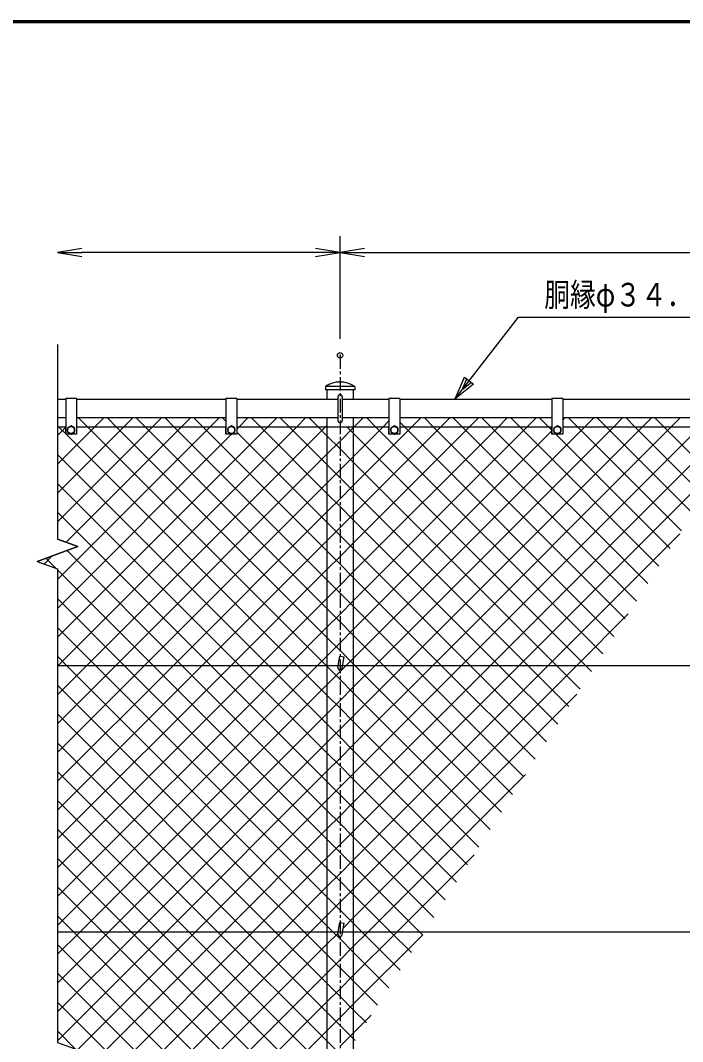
# Model space of a CAD drawing. Units: millimetres, scale not verified. Extents: x -4425 to 4425, y -3150 to 3150.
# Drawn here: x -3232 to -2014, y 1046 to 2925 of the extents above; entities that cross this region are included whole.
import ezdxf
from ezdxf.enums import TextEntityAlignment as Align

# ---------------------------------------------------------------- set-up
doc = ezdxf.new("R2010")
doc.units = ezdxf.units.MM
doc.header["$LTSCALE"] = 20
doc.header["$PDMODE"] = 32
doc.header["$PDSIZE"] = 10
doc.linetypes.add('USER1', pattern=[2, 1.25, -0.25, 0.25, -0.25])
for name, color, linetype, lineweight in [('0-0_1', 7, 'Continuous', 25), ('0-1_EXTCNT-L', 1, 'Continuous', 25), ('0-2_0', 7, 'Continuous', 25), ('0-4_Hatch', 8, 'Continuous', 25), ('0-5_WAKU', 7, 'Continuous', 25)]:
    doc.layers.add(name, color=color, linetype=linetype, lineweight=lineweight)
doc.layers.add('0-3_DEFPOINTS', color=7, linetype='Continuous')
doc.styles.add('ＭＳ ゴシック', font='')
doc.styles.get('ＭＳ ゴシック').set_extended_font_data('MS Gothic')

# ---------------------------------------------------------------- blocks, each defined once
blk = doc.blocks.new('DARROWS')
at = {"layer": '0-2_0', "color": 2}
blk.add_line((0, 0), (-19.982, 0), dxfattribs=at)
blk.add_lwpolyline([(-20, -3.333), (0, 0), (-20, 3.333)], dxfattribs=at)

msp = doc.modelspace()

# ---------------------------------------------------------------- linework, layer by layer
at = {"layer": '0-0_1', "color": 4}
for p, q in [((-3163.99, 2328.33), (-3163.99, 1970.29)), ((-3201.57, 1929.25), (-3126.4, 1956.61)), ((-3126.4, 1956.61), (-3163.99, 1970.29))]:
    msp.add_line(p, q, dxfattribs=at)
at = {"layer": '0-0_1', "color": 4, "linetype": 'USER1'}
msp.add_line((-2643.99, 2308.69), (-2643.99, 400.61), dxfattribs=at)
at = {"layer": '0-0_1'}
for p, q in [((-2616.99, 2251.43), (-2670.99, 2251.43)), ((-2670.99, 2251.43), (-2670.99, 2245.43)), ((-2616.99, 2245.43), (-2670.99, 2245.43)), ((-2668.29, 2245.43), (-2668.29, 2227.43)), ((-2619.69, 2245.43), (-2619.69, 2227.43)), ((-2616.99, 2251.43), (-2616.99, 2245.43)), ((-3148.99, 2227.43), (-3163.99, 2227.43)), ((-3148.99, 2229.43), (-3148.99, 2163.43)), ((-3128.99, 2229.43), (-3148.99, 2229.43)), ((-3128.99, 2229.43), (-3128.99, 2163.43)), ((-2853.99, 2227.43), (-3128.99, 2227.43)), ((-2853.99, 2229.43), (-2853.99, 2163.43)), ((-2833.99, 2229.43), (-2853.99, 2229.43)), ((-2833.99, 2229.43), (-2833.99, 2163.43)), ((-2647.99, 2227.43), (-2833.99, 2227.43)), ((-2647.99, 2232.43), (-2647.99, 2188.43)), ((-2639.99, 2232.43), (-2639.99, 2188.43)), ((-2553.99, 2227.43), (-2639.99, 2227.43)), ((-2553.99, 2229.43), (-2553.99, 2163.43)), ((-2533.99, 2229.43), (-2553.99, 2229.43)), ((-2533.99, 2229.43), (-2533.99, 2163.43)), ((-2253.99, 2227.43), (-2533.99, 2227.43)), ((-2253.99, 2229.43), (-2253.99, 2163.43)), ((-2233.99, 2229.43), (-2253.99, 2229.43)), ((-2233.99, 2229.43), (-2233.99, 2163.43)), ((-1953.99, 2227.43), (-2233.99, 2227.43)), ((-3148.99, 2193.43), (-3163.99, 2193.43)), ((-2853.99, 2193.43), (-3128.99, 2193.43)), ((-2647.99, 2193.43), (-2833.99, 2193.43)), ((-2668.29, 2193.43), (-2668.29, 791.43)), ((-2553.99, 2193.43), (-2639.99, 2193.43)), ((-2619.69, 2193.43), (-2619.69, 791.43)), ((-2253.99, 2193.43), (-2533.99, 2193.43)), ((-1953.99, 2193.43), (-2233.99, 2193.43)), ((-3148.99, 2176.43), (-3163.99, 2176.43)), ((-3148.99, 2176.43), (-3163.99, 2176.43)), ((-3128.99, 2163.43), (-3148.99, 2163.43)), ((-3128.99, 2163.43), (-3148.99, 2163.43)), ((-2853.99, 2176.43), (-3128.99, 2176.43)), ((-2853.99, 2176.43), (-3128.99, 2176.43)), ((-2833.99, 2163.43), (-2853.99, 2163.43)), ((-2833.99, 2163.43), (-2853.99, 2163.43)), ((-2553.99, 2176.43), (-2833.99, 2176.43)), ((-2553.99, 2176.43), (-2833.99, 2176.43)), ((-2533.99, 2163.43), (-2553.99, 2163.43)), ((-2533.99, 2163.43), (-2553.99, 2163.43)), ((-2253.99, 2176.43), (-2533.99, 2176.43)), ((-2253.99, 2176.43), (-2533.99, 2176.43)), ((-2233.99, 2163.43), (-2253.99, 2163.43)), ((-2233.99, 2163.43), (-2253.99, 2163.43)), ((-1953.99, 2176.43), (-2233.99, 2176.43)), ((-1953.99, 2176.43), (-2233.99, 2176.43)), ((-2640.03, 1732.85), (-2636.38, 1753.53)), ((-123.99, 1737.43), (-3163.99, 1737.43)), ((-2640.03, 1242.85), (-2636.38, 1263.53)), ((-123.99, 1247.43), (-3163.99, 1247.43))]:
    msp.add_line(p, q, dxfattribs=at)
at = {"layer": '0-0_1', "color": 4}
for points in [[(-2432.29, 2228.79), (-2315.38, 2378.79), (-1648.63, 2378.79)], [(-2402.33, 2258.69), (-2419.38, 2245.35), (-2410.61, 2265.15)], [(-3201.57, 1929.25), (-3163.99, 1915.57), (-3163.99, 1044.29)]]:
    msp.add_lwpolyline(points, dxfattribs=at)
msp.add_lwpolyline([(-2398.19, 2255.46), (-2432.29, 2228.79), (-2414.75, 2268.37)], close=True, dxfattribs=at)
at = {"layer": '0-0_1'}
for points in [[(-3138.99, 2178.71), (-3145.49, 2174.96), (-3145.49, 2167.45), (-3138.99, 2163.7), (-3132.49, 2167.45), (-3132.49, 2174.96)], [(-2843.99, 2178.71), (-2850.49, 2174.96), (-2850.49, 2167.45), (-2843.99, 2163.7), (-2837.49, 2167.45), (-2837.49, 2174.96)], [(-2543.99, 2178.71), (-2550.49, 2174.96), (-2550.49, 2167.45), (-2543.99, 2163.7), (-2537.49, 2167.45), (-2537.49, 2174.96)], [(-2243.99, 2178.71), (-2250.49, 2174.96), (-2250.49, 2167.45), (-2243.99, 2163.7), (-2237.49, 2167.45), (-2237.49, 2174.96)]]:
    msp.add_lwpolyline(points, close=True, dxfattribs=at)
for points in [[(-2647.92, 1734.18), (-2644.27, 1754.86), (-2636.38, 1753.53)], [(-2647.92, 1244.18), (-2644.27, 1264.86), (-2636.38, 1263.53)]]:
    msp.add_lwpolyline(points, dxfattribs=at)
for centre in [(-3138.99, 2171.21), (-2843.99, 2171.21), (-2543.99, 2171.21), (-2243.99, 2171.21)]:
    msp.add_circle(centre, 6.5, dxfattribs=at)
for centre, radius, start, end in [((-2643.99, 2209.87), 49.57, 56.99399, 123.0064), ((-2643.99, 2232.43), 4, 0, 180), ((-2643.99, 2188.43), 4, 180, 0), ((-2643.99, 1733.43), 4, 169.25091, 351.57761), ((-2643.99, 1243.43), 4, 169.25091, 351.57761)]:
    msp.add_arc(centre, radius, start, end, dxfattribs=at)
at = {"layer": '0-1_EXTCNT-L'}
msp.add_line((-2643.99, 2338.69), (-2643.99, 2527.91), dxfattribs=at)
at = {"layer": '0-1_EXTCNT-L', "color": 2}
msp.add_line((-2598.99, 2497.91), (-688.99, 2497.91), dxfattribs=at)
at = {"layer": '0-2_0'}
for p, q in [((-3163.99, 2497.91), (-3119.03, 2497.91)), ((-2643.99, 2497.91), (-2688.95, 2497.91))]:
    msp.add_line(p, q, dxfattribs=at)
for points in [[(-3118.99, 2505.41), (-3163.99, 2497.91), (-3118.99, 2490.41)], [(-2688.99, 2490.41), (-2643.99, 2497.91), (-2688.99, 2505.41)]]:
    msp.add_lwpolyline(points, dxfattribs=at)
at = {"layer": '0-3_DEFPOINTS'}
msp.add_point((-2643.99, 2308.69), dxfattribs=at)
at = {"layer": '0-4_Hatch', "color": 1}
msp.add_line((-2643.99, 2338.69), (-2643.99, 2527.91), dxfattribs=at)
at = {"layer": '0-4_Hatch', "color": 2}
msp.add_line((-2688.99, 2497.91), (-3118.99, 2497.91), dxfattribs=at)
at = {"layer": '0-4_Hatch'}
for p, q in [((-3095.68, 2176.43), (-3078.68, 2193.43)), ((-3055.24, 2176.43), (-3072.24, 2193.43)), ((-3042.65, 2176.43), (-3025.65, 2193.43)), ((-3002.21, 2176.43), (-3019.21, 2193.43)), ((-2989.61, 2176.43), (-2972.61, 2193.43)), ((-2949.18, 2176.43), (-2966.18, 2193.43)), ((-2896.15, 2176.43), (-2913.14, 2193.43)), ((-2853.99, 2187.31), (-2860.11, 2193.43)), ((-2790.08, 2176.43), (-2807.08, 2193.43)), ((-2737.05, 2176.43), (-2754.05, 2193.43)), ((-2684.01, 2176.43), (-2701.01, 2193.43)), ((-2512.32, 2176.43), (-2495.32, 2193.43)), ((-2471.88, 2176.43), (-2488.88, 2193.43)), ((-2459.28, 2176.43), (-2442.28, 2193.43)), ((-2418.85, 2176.43), (-2435.85, 2193.43)), ((-2406.25, 2176.43), (-2389.25, 2193.43)), ((-2365.81, 2176.43), (-2382.81, 2193.43)), ((-2353.22, 2176.43), (-2336.22, 2193.43)), ((-2312.78, 2176.43), (-2329.78, 2193.43)), ((-2300.18, 2176.43), (-2283.18, 2193.43)), ((-2233.99, 2189.6), (-2230.15, 2193.43)), ((-2206.72, 2176.43), (-2223.72, 2193.43)), ((-2153.68, 2176.43), (-2170.68, 2193.43)), ((-2141.09, 2176.43), (-2124.09, 2193.43)), ((-2100.65, 2176.43), (-2117.65, 2193.43)), ((-2088.05, 2176.43), (-2071.05, 2193.43)), ((-2047.62, 2176.43), (-2064.62, 2193.43)), ((-2035.02, 2176.43), (-2018.02, 2193.43)), ((-3163.99, 2108.13), (-3095.68, 2176.43)), ((-3163.99, 2055.09), (-3042.65, 2176.43)), ((-3163.99, 2002.06), (-2989.61, 2176.43)), ((-3163.99, 2161.16), (-3148.99, 2176.16)), ((-3163.99, 1842.96), (-2843.52, 2163.43)), ((-3148.99, 2163.43), (-3148.99, 2176.43)), ((-3128.99, 2176.43), (-3128.99, 2163.43)), ((-2668.29, 1789.48), (-3055.24, 2176.43)), ((-2668.29, 1842.51), (-3002.21, 2176.43)), ((-2668.29, 1895.54), (-2949.18, 2176.43)), ((-2668.29, 1948.58), (-2896.15, 2176.43)), ((-2853.99, 2163.43), (-2853.99, 2176.43)), ((-2833.99, 2176.43), (-2833.99, 2163.43)), ((-2668.29, 2054.64), (-2790.08, 2176.43)), ((-2668.29, 2107.67), (-2737.05, 2176.43)), ((-2668.29, 2160.71), (-2684.01, 2176.43)), ((-2619.69, 2069.06), (-2512.32, 2176.43)), ((-2619.69, 2016.03), (-2459.28, 2176.43)), ((-2619.69, 1963), (-2406.25, 2176.43)), ((-2619.69, 1909.96), (-2353.22, 2176.43)), ((-2619.69, 1856.93), (-2300.18, 2176.43)), ((-2580.09, 1737.43), (-2141.09, 2176.43)), ((-2553.99, 2163.43), (-2553.99, 2176.43)), ((-2533.99, 2176.43), (-2533.99, 2163.43)), ((-2527.05, 1737.43), (-2088.05, 2176.43)), ((-2474.02, 1737.43), (-2035.02, 2176.43)), ((-2119.28, 1823.83), (-2471.88, 2176.43)), ((-2098.57, 1856.15), (-2418.85, 2176.43)), ((-2077.85, 1888.47), (-2365.81, 2176.43)), ((-2057.14, 1920.79), (-2312.78, 2176.43)), ((-2253.99, 2163.43), (-2253.99, 2176.43)), ((-2036.43, 1953.12), (-2246.75, 2163.43)), ((-2233.99, 2176.43), (-2233.99, 2163.43)), ((-2015.72, 1985.44), (-2206.72, 2176.43)), ((-1995.01, 2017.76), (-2153.68, 2176.43)), ((-1974.3, 2050.08), (-2100.65, 2176.43)), ((-1953.59, 2082.4), (-2047.62, 2176.43)), ((-2643.99, 2136.41), (-2668.29, 2160.71)), ((-2775.34, 1737.43), (-3163.99, 2126.08)), ((-2619.69, 2112.11), (-2643.99, 2136.41)), ((-2314.92, 1737.43), (-1924.4, 2127.95)), ((-2643.99, 2083.37), (-2668.29, 2107.67)), ((-2245.01, 1737.43), (-2619.69, 2112.11)), ((-2828.38, 1737.43), (-3163.99, 2073.04)), ((-2619.69, 2059.07), (-2643.99, 2083.37)), ((-2643.99, 2044.76), (-2619.69, 2069.06)), ((-2643.99, 2030.34), (-2668.29, 2054.64)), ((-2298.05, 1737.43), (-2619.69, 2059.07)), ((-2668.29, 2020.46), (-2643.99, 2044.76)), ((-2619.69, 2006.04), (-2643.99, 2030.34)), ((-2881.41, 1737.43), (-3163.99, 2020.01)), ((-2951.32, 1737.43), (-2668.29, 2020.46)), ((-2643.99, 1991.73), (-2619.69, 2016.03)), ((-2668.29, 1967.43), (-2643.99, 1991.73)), ((-2351.08, 1737.43), (-2619.69, 2006.04)), ((-2261.89, 1737.43), (-2019, 1980.32)), ((-2898.28, 1737.43), (-2668.29, 1967.43)), ((-2643.99, 1938.7), (-2619.69, 1963)), ((-3188.52, 1924.5), (-3173.57, 1939.44)), ((-2643.99, 1924.27), (-2668.29, 1948.58)), ((-2668.29, 1914.4), (-2643.99, 1938.7)), ((-3166.54, 1916.5), (-3185.24, 1935.2)), ((-2619.69, 1899.98), (-2643.99, 1924.27)), ((-2845.25, 1737.43), (-2668.29, 1914.4)), ((-2643.99, 1885.66), (-2619.69, 1909.96)), ((-2457.15, 1737.43), (-2619.69, 1899.98)), ((-2643.99, 1871.24), (-2668.29, 1895.54)), ((-2668.29, 1861.36), (-2643.99, 1885.66)), ((-3040.51, 1737.43), (-3163.99, 1860.91)), ((-2792.22, 1737.43), (-2668.29, 1861.36)), ((-2619.69, 1846.94), (-2643.99, 1871.24)), ((-2643.99, 1818.21), (-2668.29, 1842.51)), ((-2643.99, 1832.63), (-2619.69, 1856.93)), ((-2510.18, 1737.43), (-2619.69, 1846.94)), ((-2668.29, 1808.33), (-2643.99, 1832.63)), ((-3093.54, 1737.43), (-3163.99, 1807.88)), ((-2739.18, 1737.43), (-2668.29, 1808.33)), ((-2619.69, 1793.91), (-2643.99, 1818.21)), ((-2643.99, 1765.18), (-2668.29, 1789.48)), ((-2563.21, 1737.43), (-2619.69, 1793.91)), ((-2619.69, 1740.88), (-2643.99, 1765.18)), ((-3163.99, 1524.76), (-2951.32, 1737.43)), ((-3163.99, 1471.73), (-2898.28, 1737.43)), ((-3163.99, 1418.7), (-2845.25, 1737.43)), ((-3163.99, 1365.66), (-2792.22, 1737.43)), ((-3163.99, 1312.63), (-2739.18, 1737.43)), ((-2668.29, 1312.18), (-3093.54, 1737.43)), ((-2668.29, 1365.21), (-3040.51, 1737.43)), ((-2668.29, 1524.31), (-2881.41, 1737.43)), ((-2668.29, 1577.34), (-2828.38, 1737.43)), ((-2668.29, 1630.38), (-2775.34, 1737.43)), ((-2616.24, 1737.43), (-2619.69, 1740.88)), ((-2619.69, 1697.83), (-2580.09, 1737.43)), ((-2619.69, 1644.8), (-2527.05, 1737.43)), ((-2619.69, 1591.77), (-2474.02, 1737.43)), ((-2619.69, 1432.67), (-2314.92, 1737.43)), ((-2619.69, 1379.63), (-2261.89, 1737.43)), ((-2347.1, 1468.29), (-2616.24, 1737.43)), ((-2326.39, 1500.61), (-2563.21, 1737.43)), ((-2305.68, 1532.93), (-2510.18, 1737.43)), ((-2284.96, 1565.25), (-2457.15, 1737.43)), ((-2243.54, 1629.9), (-2351.08, 1737.43)), ((-2222.83, 1662.22), (-2298.05, 1737.43)), ((-2202.12, 1694.54), (-2245.01, 1737.43)), ((-2709.61, 1247.43), (-3163.99, 1701.81)), ((-2643.99, 1673.53), (-2619.69, 1697.83)), ((-2668.29, 1649.23), (-2643.99, 1673.53)), ((-2762.64, 1247.43), (-3163.99, 1648.78)), ((-3070.09, 1247.43), (-2668.29, 1649.23)), ((-2643.99, 1620.5), (-2619.69, 1644.8)), ((-2643.99, 1606.08), (-2668.29, 1630.38)), ((-2668.29, 1596.2), (-2643.99, 1620.5)), ((-2619.69, 1581.78), (-2643.99, 1606.08)), ((-2815.67, 1247.43), (-3163.99, 1595.75)), ((-3017.05, 1247.43), (-2668.29, 1596.2)), ((-2643.99, 1567.47), (-2619.69, 1591.77)), ((-2409.23, 1371.32), (-2619.69, 1581.78)), ((-2643.99, 1553.04), (-2668.29, 1577.34)), ((-2668.29, 1543.17), (-2643.99, 1567.47)), ((-2964.02, 1247.43), (-2668.29, 1543.17)), ((-2619.69, 1528.74), (-2643.99, 1553.04)), ((-2643.99, 1500.01), (-2668.29, 1524.31)), ((-2429.94, 1339), (-2619.69, 1528.74)), ((-2592.79, 1247.43), (-2302.79, 1537.43)), ((-2619.69, 1475.71), (-2643.99, 1500.01)), ((-2450.65, 1306.68), (-2619.69, 1475.71)), ((-2974.77, 1247.43), (-3163.99, 1436.65)), ((-2643.99, 1408.37), (-2619.69, 1432.67)), ((-2668.29, 1384.07), (-2643.99, 1408.37)), ((-3027.81, 1247.43), (-3163.99, 1383.61)), ((-2804.92, 1247.43), (-2668.29, 1384.07)), ((-2643.99, 1355.33), (-2619.69, 1379.63)), ((-2539.76, 1247.43), (-2397.39, 1389.8)), ((-2643.99, 1340.91), (-2668.29, 1365.21)), ((-2668.29, 1331.03), (-2643.99, 1355.33)), ((-2619.69, 1316.61), (-2643.99, 1340.91)), ((-3080.84, 1247.43), (-3163.99, 1330.58)), ((-2751.89, 1247.43), (-2668.29, 1331.03)), ((-2550.51, 1247.43), (-2619.69, 1316.61)), ((-2643.99, 1287.88), (-2668.29, 1312.18)), ((-2619.69, 1263.58), (-2643.99, 1287.88)), ((-3133.87, 1247.43), (-3163.99, 1277.55)), ((-2603.54, 1247.43), (-2619.69, 1263.58)), ((-3163.99, 1153.53), (-3070.09, 1247.43)), ((-3163.99, 1100.5), (-3017.05, 1247.43)), ((-3163.99, 1047.47), (-2964.02, 1247.43)), ((-3163.99, 888.37), (-2804.92, 1247.43)), ((-3163.99, 835.33), (-2751.89, 1247.43)), ((-2740.61, 854.17), (-3133.87, 1247.43)), ((-2719.9, 886.49), (-3080.84, 1247.43)), ((-2699.19, 918.81), (-3027.81, 1247.43)), ((-2678.47, 951.14), (-2974.77, 1247.43)), ((-2668.29, 1100.05), (-2815.67, 1247.43)), ((-2668.29, 1153.08), (-2762.64, 1247.43)), ((-2668.29, 1206.11), (-2709.61, 1247.43)), ((-2619.69, 1220.53), (-2592.79, 1247.43)), ((-2619.69, 1167.5), (-2539.76, 1247.43)), ((-2619.69, 1114.47), (-2491.99, 1242.17)), ((-2533.5, 1177.39), (-2603.54, 1247.43)), ((-2512.79, 1209.71), (-2550.51, 1247.43)), ((-2761.32, 821.85), (-3163.99, 1224.52)), ((-2643.99, 1181.81), (-2668.29, 1206.11)), ((-2643.99, 1196.24), (-2619.69, 1220.53)), ((-2668.29, 1171.94), (-2643.99, 1196.24)), ((-3031.79, 808.43), (-2668.29, 1171.94)), ((-2619.69, 1157.51), (-2643.99, 1181.81)), ((-2643.99, 1143.2), (-2619.69, 1167.5)), ((-2643.99, 1128.78), (-2668.29, 1153.08)), ((-2574.92, 1112.75), (-2619.69, 1157.51)), ((-2668.29, 1118.9), (-2643.99, 1143.2)), ((-2619.69, 1104.48), (-2643.99, 1128.78)), ((-2853.99, 808.45), (-3163.99, 1118.45)), ((-2978.76, 808.43), (-2668.29, 1118.9)), ((-2643.99, 1090.17), (-2619.69, 1114.47)), ((-2643.99, 1075.75), (-2668.29, 1100.05)), ((-2668.29, 1065.87), (-2643.99, 1090.17)), ((-2595.63, 1080.42), (-2619.69, 1104.48)), ((-2619.69, 1061.44), (-2586.59, 1094.54)), ((-2619.69, 1051.45), (-2643.99, 1075.75)), ((-3130.78, 1032.21), (-3163.99, 1065.42)), ((-2925.72, 808.43), (-2668.29, 1065.87)), ((-2643.99, 1037.14), (-2619.69, 1061.44)), ((-2616.34, 1048.1), (-2619.69, 1051.45))]:
    msp.add_line(p, q, dxfattribs=at)
for points in [[(-3163.99, 1895.99), (-2883.55, 2176.43), (-2866.55, 2193.43)], [(-3163.99, 1789.93), (-2777.48, 2176.43), (-2760.48, 2193.43)], [(-3163.99, 1736.9), (-3163.45, 1737.43), (-2724.45, 2176.43), (-2707.45, 2193.43)], [(-3163.99, 1630.83), (-3057.38, 1737.43), (-2668.29, 2126.53), (-2643.99, 2150.83), (-2619.69, 2175.13), (-2618.38, 2176.43), (-2601.38, 2193.43)], [(-3163.99, 1206.57), (-3123.12, 1247.43), (-2668.29, 1702.27), (-2643.99, 1726.57), (-2633.12, 1737.43), (-2619.69, 1750.86), (-2194.12, 2176.43), (-2177.12, 2193.43)], [(-3163.99, 1577.8), (-3004.35, 1737.43), (-2668.29, 2073.5), (-2643.99, 2097.8), (-2619.69, 2122.1), (-2565.35, 2176.43), (-2553.99, 2187.8)], [(-3148.39, 1964.62), (-2936.58, 2176.43), (-2919.58, 2193.43)], [(-3127.43, 1030.99), (-2910.99, 1247.43), (-2668.29, 1490.13), (-2643.99, 1514.43), (-2619.69, 1538.73), (-2420.99, 1737.43), (-1981.99, 2176.43), (-1964.99, 2193.43)], [(-2367.81, 1435.96), (-2619.69, 1687.84), (-2643.99, 1712.14), (-2668.29, 1736.44), (-2669.28, 1737.43), (-3108.28, 2176.43), (-3125.28, 2193.43)], [(-2833.99, 2172.96), (-2830.51, 2176.43), (-2813.51, 2193.43)], [(-2160.7, 1759.18), (-2577.95, 2176.43), (-2594.95, 2193.43)], [(-2139.99, 1791.51), (-2524.91, 2176.43), (-2533.99, 2185.51)], [(-2253.99, 2170.67), (-2259.75, 2176.43), (-2276.75, 2193.43)], [(-3148.99, 2176.43), (-3163.99, 2176.43), (-3163.99, 1970.29), (-3126.4, 1956.61), (-3201.57, 1929.25), (-3163.99, 1915.57), (-3163.99, 1044.29), (-3126.4, 1030.61), (-3198.23, 1002.03), (-3163.99, 989.57), (-3163.99, 808.43)], [(-3163.99, 1683.86), (-3110.42, 1737.43), (-2671.42, 2176.43), (-2668.29, 2179.56)], [(-3148.99, 2164.11), (-3161.31, 2176.43), (-3163.99, 2179.11)], [(-3163.99, 1259.6), (-2686.15, 1737.43), (-2668.29, 1755.3), (-2643.99, 1779.6), (-2619.69, 1803.9), (-2253.99, 2169.6)], [(-3163.99, 941.4), (-2857.95, 1247.43), (-2668.29, 1437.1), (-2643.99, 1461.4), (-2619.69, 1485.7), (-2367.95, 1737.43), (-1941.95, 2163.43)], [(-2388.52, 1403.64), (-2619.69, 1634.81), (-2643.99, 1659.11), (-2668.29, 1683.41), (-2722.31, 1737.43), (-3148.31, 2163.43)], [(-2264.25, 1597.57), (-2404.11, 1737.43), (-2619.69, 1953.01), (-2643.99, 1977.31), (-2668.29, 2001.61), (-2833.99, 2167.31)], [(-2181.41, 1726.86), (-2191.98, 1737.43), (-2619.69, 2165.14), (-2630.98, 2176.43)], [(-2471.36, 1274.35), (-2619.69, 1422.68), (-2643.99, 1446.98), (-2668.29, 1471.28), (-2934.44, 1737.43), (-3146.36, 1949.35)], [(-2492.07, 1242.03), (-2497.47, 1247.43), (-2619.69, 1369.65), (-2643.99, 1393.94), (-2668.29, 1418.24), (-2987.48, 1737.43), (-3163.99, 1913.94)], [(-3128.99, 817.3), (-2698.85, 1247.43), (-2668.29, 1278), (-2643.99, 1302.3), (-2619.69, 1326.6), (-2208.85, 1737.43), (-2113.6, 1832.69)], [(-2554.21, 1145.07), (-2619.69, 1210.55), (-2643.99, 1234.85), (-2656.57, 1247.43), (-2668.29, 1259.15), (-3146.57, 1737.43), (-3163.99, 1754.85)], [(-2637.81, 1255.45), (-2619.69, 1273.57), (-2208.2, 1685.06)], [(-2637.05, 1015.78), (-2643.99, 1022.71), (-2668.29, 1047.01), (-2868.71, 1247.43), (-3163.99, 1542.71)], [(-2657.76, 983.46), (-2668.29, 993.98), (-2921.74, 1247.43), (-3163.99, 1489.68)], [(-3101.82, 791.43), (-3084.82, 808.43), (-2668.29, 1224.97), (-2647.67, 1245.59)], [(-2783.94, 791.43), (-2800.94, 808.43), (-3163.99, 1171.48)]]:
    msp.add_lwpolyline(points, dxfattribs=at)
at = {"layer": '0-5_WAKU'}
msp.add_line((-4047.89, 2922.86), (4198.11, 2922.86), dxfattribs=at)
msp.add_lwpolyline([(-4049.89, 2924.86), (4200.11, 2924.86), (4200.11, -2925.14), (-4049.89, -2925.14)], close=True, dxfattribs=at)
msp.add_lwpolyline([(-4045.89, -2921.14), (-4045.89, 2920.86), (4196.11, 2920.86)], dxfattribs=at)

# ---------------------------------------------------------------- block references
at = {"layer": '0-1_EXTCNT-L', "xscale": 2.25, "yscale": 2.25, "rotation": 180}
msp.add_blockref('DARROWS', (-2643.99, 2497.91), dxfattribs=at)

# ---------------------------------------------------------------- texts
at = {"layer": '0-0_1', "color": 4, "style": 'ＭＳ ゴシック', "width": 0.8}
msp.add_text('胴縁φ３４．０ｘ２．３', height=43.41, dxfattribs=at).set_placement((-2268.13, 2385.44), align=Align.BOTTOM_LEFT)

doc.saveas('drawing.dxf')
